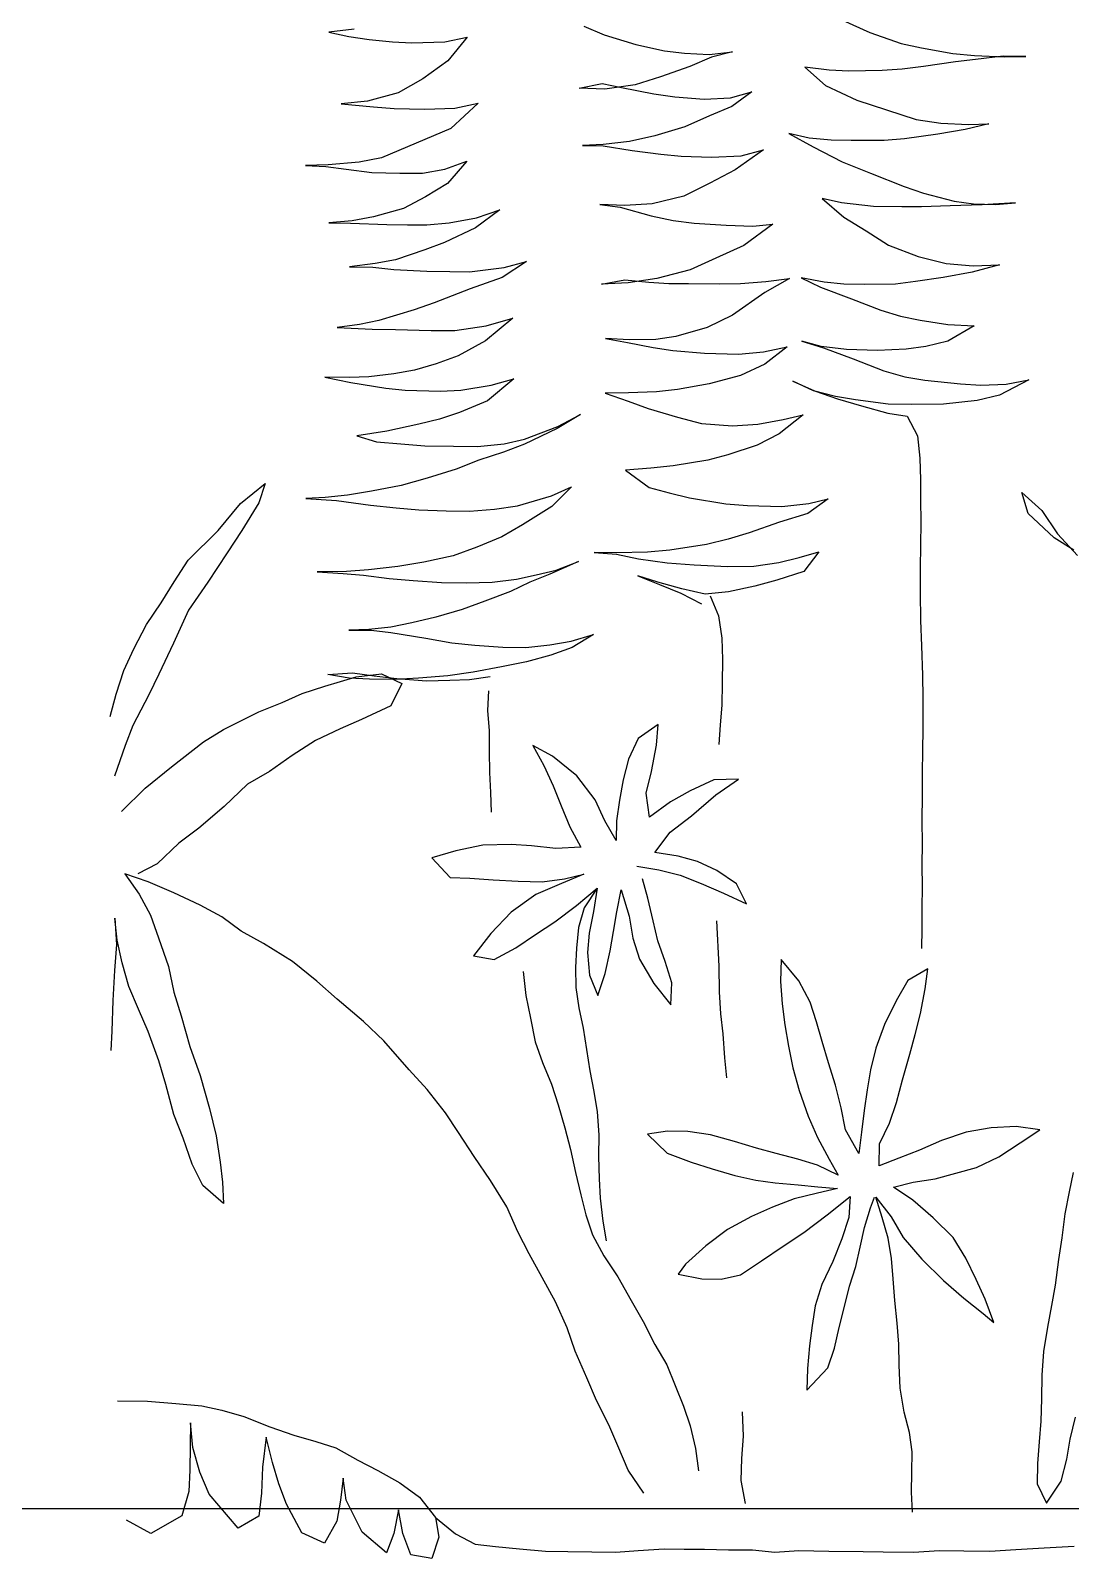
# Model space of a CAD drawing. Header units: metres. Extents: x -58 to 722, y -1100 to 345.
# Drawn here: x 30.8768 to 31.1185, y 109.69 to 110.0452 of the extents above; entities that cross this region are included whole.
import ezdxf

# ---------------------------------------------------------------- set-up
doc = ezdxf.new("R2010")
doc.units = ezdxf.units.M
doc.header["$MEASUREMENT"] = 0
doc.layers.add('FSR_ARQ_005VEGETACION', color=64, linetype='Continuous')
doc.layers.add('FSR_ARQ_29PERFILES ACERO', color=143, linetype='Continuous')

# ---------------------------------------------------------------- blocks, each defined once
blk = doc.blocks.new('arbustos 01')
at = {"layer": 'FSR_ARQ_005VEGETACION', "color": 103}
for p, q in [((188.57058, -31.70263), (188.56249, -31.70549)), ((188.57759, -31.69943), (188.57058, -31.70263)), ((188.64443, -31.70103), (188.6392, -31.70325)), ((188.70373, -31.70178), (188.71032, -31.70253)), ((188.71032, -31.70253), (188.70508, -31.70368)), ((188.55724, -31.70664), (188.54913, -31.70806)), ((188.56249, -31.70549), (188.55724, -31.70664)), ((188.63099, -31.70576), (188.6236, -31.70741)), ((188.6392, -31.70325), (188.63099, -31.70576)), ((188.68035, -31.70509), (188.67459, -31.70385)), ((188.67459, -31.70385), (188.67958, -31.71)), ((188.68884, -31.70533), (188.68035, -31.70509)), ((188.69386, -31.70502), (188.68884, -31.70533)), ((188.69983, -31.70446), (188.69386, -31.70502)), ((188.70508, -31.70368), (188.69983, -31.70446)), ((188.53026, -31.7088), (188.53611, -31.70872)), ((188.53588, -31.70896), (188.53026, -31.7088)), ((188.54352, -31.70862), (188.53588, -31.70896)), ((188.53611, -31.70872), (188.5433, -31.70958)), ((188.5433, -31.70958), (188.54845, -31.71022)), ((188.54913, -31.70806), (188.54352, -31.70862)), ((188.54845, -31.71022), (188.55671, -31.71143)), ((188.61202, -31.70829), (188.60603, -31.70765)), ((188.60603, -31.70765), (188.61143, -31.70901)), ((188.61143, -31.70901), (188.61708, -31.71144)), ((188.61847, -31.70796), (188.61202, -31.70829)), ((188.6236, -31.70741), (188.61847, -31.70796)), ((188.67958, -31.71), (188.68598, -31.71457)), ((188.55671, -31.71143), (188.56222, -31.71207)), ((188.56222, -31.71207), (188.56736, -31.71248)), ((188.56736, -31.71248), (188.57597, -31.7126)), ((188.57597, -31.7126), (188.58111, -31.71241)), ((188.58111, -31.71241), (188.58732, -31.71161)), ((188.58732, -31.71161), (188.582, -31.71634)), ((188.61708, -31.71144), (188.62465, -31.71409)), ((188.62465, -31.71409), (188.63113, -31.71616)), ((188.582, -31.71634), (188.57392, -31.72016)), ((188.60655, -31.71948), (188.60103, -31.718)), ((188.60103, -31.718), (188.60622, -31.72175)), ((188.62638, -31.71849), (188.62089, -31.71928)), ((188.63472, -31.71682), (188.62638, -31.71849)), ((188.63113, -31.71616), (188.63903, -31.71724)), ((188.63973, -31.7158), (188.63472, -31.71682)), ((188.63903, -31.71724), (188.64561, -31.71703)), ((188.64561, -31.71703), (188.63973, -31.7158)), ((188.68598, -31.71457), (188.69236, -31.71819)), ((188.69236, -31.71819), (188.70028, -31.72036)), ((188.57392, -31.72016), (188.55857, -31.72515)), ((188.60622, -31.72175), (188.61199, -31.72419)), ((188.61337, -31.71986), (188.60655, -31.71948)), ((188.62089, -31.71928), (188.61337, -31.71986)), ((188.67771, -31.72222), (188.67172, -31.72086)), ((188.67172, -31.72086), (188.67874, -31.72746)), ((188.68549, -31.72247), (188.67771, -31.72222)), ((188.69337, -31.72224), (188.68549, -31.72247)), ((188.69875, -31.72181), (188.69337, -31.72224)), ((188.7071, -31.7211), (188.69875, -31.72181)), ((188.70028, -31.72036), (188.7071, -31.7211)), ((188.54508, -31.72641), (188.53982, -31.72624)), ((188.53982, -31.72624), (188.54593, -31.72771)), ((188.55225, -31.72607), (188.54508, -31.72641)), ((188.55857, -31.72515), (188.55225, -31.72607)), ((188.61199, -31.72419), (188.61837, -31.72697)), ((188.54593, -31.72771), (188.553, -31.72893)), ((188.553, -31.72893), (188.56163, -31.73013)), ((188.56163, -31.73013), (188.56689, -31.73054)), ((188.58052, -31.73047), (188.58625, -31.72991)), ((188.59149, -31.72877), (188.58521, -31.7322)), ((188.58625, -31.72991), (188.59149, -31.72877)), ((188.61837, -31.72697), (188.62605, -31.72937)), ((188.62605, -31.72937), (188.63264, -31.73084)), ((188.67874, -31.72746), (188.69665, -31.73499)), ((188.56689, -31.73054), (188.57538, -31.73054)), ((188.57538, -31.73054), (188.58052, -31.73047)), ((188.58521, -31.7322), (188.57773, -31.73601)), ((188.60376, -31.73446), (188.59801, -31.73298)), ((188.59801, -31.73298), (188.60537, -31.73814)), ((188.62456, -31.73406), (188.61931, -31.73461)), ((188.63196, -31.73312), (188.62456, -31.73406)), ((188.63947, -31.73194), (188.63196, -31.73312)), ((188.63264, -31.73084), (188.63947, -31.73158)), ((188.63947, -31.73158), (188.64473, -31.73187)), ((188.64473, -31.73187), (188.63947, -31.73194)), ((188.57773, -31.73601), (188.57035, -31.73898)), ((188.61142, -31.73483), (188.60376, -31.73446)), ((188.60537, -31.73814), (188.61187, -31.74152)), ((188.61931, -31.73461), (188.61142, -31.73483)), ((188.68032, -31.73796), (188.67467, -31.73589)), ((188.67467, -31.73589), (188.67965, -31.74168)), ((188.68607, -31.73896), (188.68032, -31.73796)), ((188.69665, -31.73499), (188.70241, -31.73611)), ((188.70578, -31.73797), (188.69922, -31.73878)), ((188.70241, -31.73611), (188.71043, -31.73683)), ((188.71103, -31.7373), (188.70578, -31.73797)), ((188.71043, -31.73683), (188.71629, -31.73699)), ((188.71629, -31.73699), (188.71103, -31.7373)), ((188.57035, -31.73898), (188.56168, -31.74244)), ((188.61187, -31.74152), (188.61861, -31.7449)), ((188.67965, -31.74168), (188.68532, -31.74507)), ((188.69193, -31.739), (188.68607, -31.73896)), ((188.69922, -31.73878), (188.69193, -31.739)), ((188.55668, -31.74418), (188.54882, -31.7462)), ((188.56168, -31.74244), (188.55668, -31.74418)), ((188.58288, -31.7455), (188.57732, -31.75036)), ((188.57787, -31.74664), (188.58288, -31.7455)), ((188.61861, -31.7449), (188.62677, -31.74694)), ((188.68532, -31.74507), (188.69097, -31.7481)), ((188.53807, -31.74706), (188.53292, -31.74666)), ((188.53292, -31.74666), (188.54154, -31.74714)), ((188.5438, -31.74687), (188.53807, -31.74706)), ((188.54154, -31.74714), (188.54979, -31.74738)), ((188.54882, -31.7462), (188.5438, -31.74687)), ((188.54979, -31.74738), (188.5572, -31.74764)), ((188.5572, -31.74764), (188.56234, -31.74769)), ((188.56234, -31.74769), (188.56963, -31.74759)), ((188.56963, -31.74759), (188.57787, -31.74664)), ((188.62705, -31.75004), (188.62132, -31.75119)), ((188.62677, -31.74694), (188.63382, -31.74732)), ((188.63503, -31.74778), (188.62705, -31.75004)), ((188.63382, -31.74732), (188.64028, -31.74711)), ((188.64028, -31.74711), (188.63503, -31.74778)), ((188.67212, -31.7505), (188.66612, -31.74843)), ((188.66612, -31.74843), (188.67239, -31.75313)), ((188.69097, -31.7481), (188.69877, -31.75026)), ((188.57151, -31.7539), (188.56571, -31.75757)), ((188.57732, -31.75036), (188.57151, -31.7539)), ((188.60078, -31.75267), (188.59564, -31.75214)), ((188.59564, -31.75214), (188.60312, -31.75766)), ((188.60771, -31.75245), (188.60078, -31.75267)), ((188.61595, -31.75186), (188.60771, -31.75245)), ((188.62132, -31.75119), (188.61595, -31.75186)), ((188.67919, -31.75184), (188.67212, -31.7505)), ((188.67239, -31.75313), (188.68045, -31.75685)), ((188.68494, -31.75236), (188.67919, -31.75184)), ((188.68996, -31.75229), (188.68494, -31.75236)), ((188.69533, -31.75222), (188.68996, -31.75229)), ((188.70465, -31.75186), (188.69533, -31.75222)), ((188.69877, -31.75026), (188.70429, -31.75126)), ((188.70429, -31.75126), (188.71027, -31.75178)), ((188.71027, -31.75178), (188.70465, -31.75186)), ((188.56571, -31.75757), (188.5581, -31.76054)), ((188.60312, -31.75766), (188.61034, -31.76091)), ((188.68045, -31.75685), (188.6855, -31.75881)), ((188.5581, -31.76054), (188.55083, -31.76231)), ((188.61034, -31.76091), (188.61696, -31.76392)), ((188.665, -31.76339), (188.65924, -31.7618)), ((188.65924, -31.7618), (188.66552, -31.76589)), ((188.6855, -31.75881), (188.69307, -31.76134)), ((188.69307, -31.76134), (188.69834, -31.76234)), ((188.5439, -31.76288), (188.53708, -31.76262)), ((188.53708, -31.76262), (188.54416, -31.76455)), ((188.55083, -31.76231), (188.5439, -31.76288)), ((188.54416, -31.76455), (188.55159, -31.76589)), ((188.61696, -31.76392), (188.62559, -31.7662)), ((188.67398, -31.76447), (188.665, -31.76339)), ((188.679, -31.7644), (188.67398, -31.76447)), ((188.68498, -31.76432), (188.679, -31.7644)), ((188.69346, -31.76384), (188.68498, -31.76432)), ((188.69895, -31.76329), (188.69346, -31.76384)), ((188.69834, -31.76234), (188.70493, -31.76321)), ((188.70493, -31.76321), (188.69895, -31.76329)), ((188.55159, -31.76589), (188.55878, -31.76699)), ((188.55878, -31.76699), (188.56393, -31.76763)), ((188.56393, -31.76763), (188.57206, -31.76776)), ((188.57206, -31.76776), (188.57732, -31.76769)), ((188.58331, -31.76845), (188.57534, -31.77142)), ((188.57732, -31.76769), (188.58233, -31.76714)), ((188.58233, -31.76714), (188.58829, -31.76599)), ((188.58829, -31.76599), (188.58331, -31.76845)), ((188.59739, -31.76694), (188.59128, -31.76619)), ((188.59128, -31.76619), (188.59767, -31.7698)), ((188.60397, -31.76745), (188.59739, -31.76694)), ((188.59767, -31.7698), (188.606, -31.77567)), ((188.60935, -31.76761), (188.60397, -31.76745)), ((188.61736, -31.76751), (188.60935, -31.76761)), ((188.6225, -31.76744), (188.61736, -31.76751)), ((188.62764, -31.76713), (188.6225, -31.76744)), ((188.62559, -31.7662), (188.63302, -31.76729)), ((188.63385, -31.76656), (188.62764, -31.76713)), ((188.63302, -31.76729), (188.63984, -31.76768)), ((188.63984, -31.76768), (188.63385, -31.76656)), ((188.66552, -31.76589), (188.6738, -31.76889)), ((188.6738, -31.76889), (188.68306, -31.77247)), ((188.57534, -31.77142), (188.56773, -31.7744)), ((188.68306, -31.77247), (188.68822, -31.77431)), ((188.5576, -31.77692), (188.55044, -31.7781)), ((188.56261, -31.7759), (188.5576, -31.77692)), ((188.56773, -31.7744), (188.56261, -31.7759)), ((188.606, -31.77567), (188.61261, -31.77881)), ((188.66963, -31.77839), (188.66279, -31.77645)), ((188.66279, -31.77645), (188.6698, -31.78233)), ((188.68822, -31.77431), (188.69735, -31.77706)), ((188.69735, -31.77706), (188.70238, -31.77807)), ((188.55044, -31.7781), (188.54364, -31.77843)), ((188.54364, -31.77843), (188.55038, -31.7824)), ((188.61261, -31.77881), (188.62066, -31.78121)), ((188.62066, -31.78121), (188.62581, -31.78197)), ((188.67777, -31.7796), (188.66963, -31.77839)), ((188.68387, -31.77963), (188.67777, -31.7796)), ((188.69307, -31.77939), (188.68387, -31.77963)), ((188.69905, -31.77931), (188.69307, -31.77939)), ((188.70813, -31.77882), (188.69905, -31.77931)), ((188.70238, -31.77807), (188.70813, -31.77882)), ((188.55038, -31.7824), (188.55614, -31.78376)), ((188.55614, -31.78376), (188.56117, -31.78441)), ((188.56117, -31.78441), (188.56859, -31.78478)), ((188.56859, -31.78478), (188.57659, -31.78456)), ((188.58256, -31.78412), (188.57483, -31.78697)), ((188.57659, -31.78456), (188.58316, -31.78375)), ((188.58816, -31.78237), (188.58256, -31.78412)), ((188.58316, -31.78375), (188.58816, -31.78237)), ((188.598, -31.7851), (188.59188, -31.78387)), ((188.59188, -31.78387), (188.59768, -31.78833)), ((188.60446, -31.78573), (188.598, -31.7851)), ((188.6133, -31.78549), (188.60446, -31.78573)), ((188.62142, -31.78478), (188.6133, -31.78549)), ((188.62655, -31.784), (188.62142, -31.78478)), ((188.62581, -31.78197), (188.63274, -31.782)), ((188.63311, -31.78271), (188.62655, -31.784)), ((188.63274, -31.782), (188.63883, -31.78168)), ((188.63883, -31.78168), (188.63311, -31.78271)), ((188.6698, -31.78233), (188.67691, -31.78618)), ((188.57483, -31.78697), (188.56698, -31.79007)), ((188.59768, -31.78833), (188.60394, -31.79124)), ((188.67691, -31.78618), (188.68255, -31.78826)), ((188.68255, -31.78826), (188.68819, -31.78985)), ((188.53535, -31.79348), (188.52948, -31.79237)), ((188.52948, -31.79237), (188.53706, -31.79633)), ((188.54193, -31.79375), (188.53535, -31.79348)), ((188.54719, -31.79344), (188.54193, -31.79375)), ((188.55638, -31.79248), (188.54719, -31.79344)), ((188.56151, -31.79157), (188.55638, -31.79248)), ((188.56698, -31.79007), (188.56151, -31.79157)), ((188.59045, -31.79273), (188.58487, -31.7952)), ((188.5851, -31.7952), (188.59045, -31.79273)), ((188.60394, -31.79124), (188.6121, -31.7934)), ((188.6121, -31.7934), (188.62024, -31.79484)), ((188.6684, -31.79371), (188.66252, -31.79211)), ((188.66252, -31.79211), (188.6693, -31.79776)), ((188.68819, -31.78985), (188.69347, -31.79086)), ((188.69347, -31.79086), (188.69993, -31.79161)), ((188.70462, -31.7931), (188.69555, -31.79454)), ((188.69993, -31.79161), (188.70496, -31.79178)), ((188.71129, -31.79169), (188.70462, -31.7931)), ((188.70496, -31.79178), (188.71129, -31.79169)), ((188.53706, -31.79633), (188.54282, -31.79769)), ((188.57892, -31.79731), (188.57272, -31.79907)), ((188.57426, -31.7975), (188.57939, -31.79671)), ((188.58487, -31.7952), (188.57892, -31.79731)), ((188.57939, -31.79671), (188.5851, -31.7952)), ((188.62024, -31.79484), (188.62563, -31.79548)), ((188.62563, -31.79548), (188.63293, -31.79574)), ((188.63293, -31.79574), (188.63891, -31.79578)), ((188.63891, -31.79578), (188.63296, -31.7979)), ((188.67619, -31.79504), (188.6684, -31.79371)), ((188.68146, -31.79532), (188.67619, -31.79504)), ((188.69054, -31.79508), (188.68146, -31.79532)), ((188.69555, -31.79454), (188.69054, -31.79508)), ((188.54282, -31.79769), (188.55156, -31.79864)), ((188.55156, -31.79864), (188.55993, -31.79877)), ((188.55993, -31.79877), (188.56579, -31.79869)), ((188.56594, -31.80096), (188.56093, -31.80174)), ((188.56579, -31.79869), (188.57426, -31.7975)), ((188.57272, -31.79907), (188.56594, -31.80096)), ((188.59298, -31.80262), (188.58782, -31.80138)), ((188.58782, -31.80138), (188.59398, -31.80631)), ((188.62784, -31.79976), (188.62022, -31.80201)), ((188.63296, -31.7979), (188.62784, -31.79976)), ((188.6511, -31.80446), (188.64532, -31.80131)), ((188.64532, -31.80131), (188.65134, -31.80494)), ((188.6693, -31.79776), (188.67651, -31.80077)), ((188.67651, -31.80077), (188.68167, -31.80249)), ((188.56093, -31.80174), (188.55825, -31.8068)), ((188.59945, -31.80385), (188.59298, -31.80262)), ((188.60603, -31.80424), (188.59945, -31.80385)), ((188.61403, -31.80365), (188.60603, -31.80424)), ((188.62022, -31.80201), (188.61403, -31.80365)), ((188.65975, -31.80769), (188.6511, -31.80446)), ((188.65134, -31.80494), (188.65977, -31.80901)), ((188.68167, -31.80249), (188.68707, -31.80386)), ((188.68707, -31.80386), (188.69534, -31.80566)), ((188.55825, -31.8068), (188.55769, -31.81261)), ((188.59398, -31.80631), (188.59964, -31.80923)), ((188.59964, -31.80923), (188.6072, -31.81175)), ((188.66502, -31.80894), (188.65975, -31.80769)), ((188.65977, -31.80901), (188.66517, -31.81109)), ((188.67185, -31.80956), (188.66502, -31.80894)), ((188.69168, -31.80893), (188.68547, -31.80938)), ((188.69801, -31.80837), (188.69168, -31.80893)), ((188.69534, -31.80566), (188.70301, -31.80687)), ((188.70301, -31.80687), (188.69801, -31.80837)), ((188.55769, -31.81261), (188.55752, -31.81819)), ((188.6072, -31.81175), (188.61236, -31.81312)), ((188.61236, -31.81312), (188.62135, -31.81455)), ((188.66517, -31.81109), (188.67154, -31.81315)), ((188.67154, -31.81315), (188.67743, -31.81546)), ((188.67806, -31.80948), (188.67185, -31.80956)), ((188.68547, -31.80938), (188.67806, -31.80948)), ((188.62135, -31.81455), (188.6271, -31.81519)), ((188.6271, -31.81519), (188.63368, -31.8157)), ((188.63368, -31.8157), (188.62752, -31.8202)), ((188.67743, -31.81546), (188.68487, -31.81775)), ((188.55752, -31.81819), (188.55746, -31.82327)), ((188.62752, -31.8202), (188.6224, -31.82159)), ((188.65277, -31.82237), (188.6476, -31.82005)), ((188.6476, -31.82005), (188.65269, -31.82512)), ((188.68487, -31.81775), (188.69159, -31.81969)), ((188.69159, -31.81969), (188.69926, -31.82114)), ((188.73313, -31.82432), (188.72673, -31.81914)), ((188.72673, -31.81914), (188.72835, -31.82414)), ((188.53131, -31.82151), (188.52611, -31.82612)), ((188.52971, -31.82691), (188.53131, -31.82151)), ((188.55746, -31.82327), (188.55742, -31.8291)), ((188.58634, -31.82435), (188.5813, -31.8231)), ((188.5813, -31.8231), (188.58661, -31.82686)), ((188.59328, -31.82509), (188.58634, -31.82435)), ((188.60212, -31.82485), (188.59328, -31.82509)), ((188.60774, -31.82442), (188.60212, -31.82485)), ((188.61716, -31.82286), (188.60774, -31.82442)), ((188.6224, -31.82159), (188.61716, -31.82286)), ((188.66153, -31.82488), (188.65277, -31.82237)), ((188.69926, -31.82114), (188.70549, -31.82213)), ((188.52611, -31.82612), (188.52213, -31.83215)), ((188.52298, -31.83322), (188.52971, -31.82691)), ((188.58661, -31.82686), (188.59393, -31.82915)), ((188.65269, -31.82512), (188.66029, -31.8298)), ((188.52213, -31.83215), (188.51695, -31.83772)), ((188.55742, -31.8291), (188.5575, -31.83517)), ((188.59393, -31.82915), (188.60174, -31.83191)), ((188.60174, -31.83191), (188.60714, -31.83351)), ((188.51788, -31.8364), (188.52298, -31.83322)), ((188.5575, -31.83517), (188.55758, -31.84099)), ((188.5888, -31.8383), (188.58376, -31.83682)), ((188.58376, -31.83682), (188.58765, -31.8419)), ((188.60714, -31.83351), (188.61278, -31.83487)), ((188.61278, -31.83487), (188.62224, -31.83641)), ((188.62224, -31.83641), (188.62799, -31.83693)), ((188.59407, -31.83955), (188.5888, -31.8383)), ((188.60054, -31.84053), (188.59407, -31.83955)), ((188.60736, -31.84056), (188.60054, -31.84053)), ((188.61596, -31.8402), (188.60736, -31.84056)), ((188.62288, -31.83963), (188.61596, -31.8402)), ((188.63028, -31.83858), (188.62288, -31.83963)), ((188.62799, -31.83693), (188.636, -31.83706)), ((188.636, -31.83742), (188.63028, -31.83858)), ((188.636, -31.83706), (188.64174, -31.83699)), ((188.64174, -31.83699), (188.636, -31.83742)), ((188.6516, -31.84151), (188.64583, -31.83932)), ((188.64583, -31.83932), (188.65317, -31.84257)), ((188.55758, -31.84099), (188.55754, -31.84732)), ((188.58765, -31.8419), (188.59461, -31.84408)), ((188.59461, -31.84408), (188.60025, -31.84568)), ((188.61915, -31.84638), (188.62534, -31.84462)), ((188.63046, -31.843), (188.62487, -31.84522)), ((188.62534, -31.84462), (188.63046, -31.843)), ((188.65676, -31.84276), (188.6516, -31.84151)), ((188.65317, -31.84257), (188.65834, -31.84465)), ((188.66179, -31.84389), (188.65676, -31.84276)), ((188.60025, -31.84568), (188.60709, -31.84714)), ((188.60709, -31.84714), (188.61307, -31.84777)), ((188.61307, -31.84777), (188.61915, -31.84638)), ((188.62487, -31.84522), (188.6194, -31.84745))]:
    blk.add_line(p, q, dxfattribs=at)
at = {"layer": 'FSR_ARQ_005VEGETACION', "color": 104}
for p, q in [((188.66752, -31.82576), (188.66153, -31.82488)), ((188.69955, -31.82472), (188.69286, -31.82541)), ((188.70826, -31.82353), (188.69955, -31.82472)), ((188.70549, -31.82213), (188.71123, -31.82277)), ((188.71626, -31.82306), (188.70826, -31.82353)), ((188.71123, -31.82277), (188.71626, -31.82306)), ((188.72835, -31.82414), (188.73275, -31.83126)), ((188.73884, -31.83129), (188.73313, -31.82432)), ((188.67399, -31.82627), (188.66752, -31.82576)), ((188.67996, -31.82619), (188.67399, -31.82627)), ((188.68701, -31.82597), (188.67996, -31.82619)), ((188.69286, -31.82541), (188.68701, -31.82597)), ((188.66029, -31.8298), (188.66559, -31.83296)), ((188.66559, -31.83296), (188.67208, -31.83562)), ((188.73275, -31.83126), (188.73653, -31.83706)), ((188.7466, -31.83896), (188.73884, -31.83129)), ((188.67208, -31.83562), (188.67821, -31.83781)), ((188.67821, -31.83781), (188.68576, -31.8395)), ((188.68576, -31.8395), (188.69247, -31.8406)), ((188.69247, -31.8406), (188.70001, -31.84145)), ((188.73653, -31.83706), (188.74154, -31.84464)), ((188.75026, -31.84453), (188.7466, -31.83896)), ((188.65834, -31.84465), (188.66339, -31.84709)), ((188.66814, -31.84464), (188.66179, -31.84389)), ((188.67483, -31.84478), (188.66814, -31.84464)), ((188.68117, -31.8447), (188.67483, -31.84478)), ((188.68846, -31.84424), (188.68117, -31.8447)), ((188.69466, -31.84368), (188.68846, -31.84424)), ((188.70135, -31.84287), (188.69466, -31.84368)), ((188.70001, -31.84145), (188.70576, -31.84185)), ((188.7066, -31.84244), (188.70135, -31.84287)), ((188.70576, -31.84185), (188.71329, -31.84199)), ((188.71329, -31.84199), (188.7066, -31.84244)), ((188.74154, -31.84464), (188.74654, -31.85187)), ((188.75356, -31.84998), (188.75026, -31.84453)), ((188.55754, -31.84732), (188.55752, -31.85451)), ((188.61179, -31.84819), (188.60968, -31.85337)), ((188.6194, -31.84745), (188.61406, -31.85027)), ((188.66339, -31.84709), (188.67, -31.84951)), ((188.67, -31.84951), (188.67589, -31.8517)), ((188.67589, -31.8517), (188.68261, -31.85364)), ((188.74654, -31.85187), (188.75036, -31.86042)), ((188.75734, -31.85555), (188.75356, -31.84998)), ((188.55752, -31.85451), (188.55723, -31.86108)), ((188.60968, -31.85337), (188.6088, -31.85912)), ((188.68261, -31.85364), (188.68884, -31.85511)), ((188.68884, -31.85511), (188.69424, -31.85624)), ((188.69424, -31.85624), (188.69998, -31.85688)), ((188.76066, -31.86184), (188.75734, -31.85555)), ((188.6088, -31.85912), (188.60864, -31.86462)), ((188.64766, -31.85986), (188.6419, -31.85814)), ((188.6419, -31.85814), (188.64745, -31.86153)), ((188.65318, -31.86086), (188.64766, -31.85986)), ((188.67851, -31.86027), (188.67254, -31.86095)), ((188.68519, -31.85911), (188.67851, -31.86027)), ((188.69426, -31.85767), (188.68519, -31.85911)), ((188.69939, -31.857), (188.69426, -31.85767)), ((188.70513, -31.85704), (188.69939, -31.857)), ((188.69998, -31.85688), (188.70513, -31.85704)), ((188.75036, -31.86042), (188.75417, -31.86838)), ((188.55723, -31.86108), (188.55697, -31.86865)), ((188.64745, -31.86153), (188.65297, -31.86349)), ((188.65297, -31.86349), (188.65921, -31.8652)), ((188.6594, -31.86149), (188.65318, -31.86086)), ((188.66538, -31.86141), (188.6594, -31.86149)), ((188.67254, -31.86095), (188.66538, -31.86141)), ((188.76324, -31.86742), (188.76066, -31.86184)), ((188.60864, -31.86462), (188.60872, -31.87071)), ((188.65921, -31.8652), (188.66569, -31.86655)), ((188.66569, -31.86655), (188.673, -31.86788)), ((188.673, -31.86788), (188.67958, -31.86887)), ((188.69667, -31.86832), (188.69145, -31.87079)), ((188.70326, -31.86907), (188.69667, -31.86832)), ((188.7042, -31.86805), (188.69859, -31.86885)), ((188.71054, -31.86845), (188.7042, -31.86805)), ((188.70506, -31.86948), (188.71054, -31.86845)), ((188.75417, -31.86838), (188.75675, -31.87373)), ((188.76524, -31.87361), (188.76324, -31.86742)), ((188.55697, -31.86865), (188.55692, -31.8746)), ((188.60872, -31.87071), (188.6088, -31.87645)), ((188.67398, -31.86978), (188.66859, -31.86902)), ((188.679, -31.86995), (188.67398, -31.86978)), ((188.6851, -31.87011), (188.679, -31.86995)), ((188.67958, -31.86887), (188.68712, -31.86948)), ((188.69274, -31.86953), (188.6851, -31.87011)), ((188.68712, -31.86948), (188.69311, -31.86976)), ((188.69145, -31.87079), (188.69427, -31.87661)), ((188.69859, -31.86885), (188.69274, -31.86953)), ((188.69311, -31.86976), (188.6998, -31.86967)), ((188.6998, -31.86967), (188.70506, -31.86948)), ((188.7113, -31.87147), (188.70326, -31.86907)), ((188.71718, -31.87343), (188.7113, -31.87147)), ((188.55692, -31.8746), (188.5569, -31.88228)), ((188.66901, -31.8727), (188.66931, -31.87778)), ((188.72235, -31.87575), (188.71718, -31.87343)), ((188.72836, -31.87817), (188.72235, -31.87575)), ((188.75675, -31.87373), (188.76093, -31.88168)), ((188.76675, -31.87933), (188.76524, -31.87361)), ((188.6088, -31.87645), (188.60923, -31.88147)), ((188.66931, -31.87778), (188.6689, -31.88305)), ((188.69427, -31.87661), (188.70185, -31.88009)), ((188.70185, -31.88009), (188.70738, -31.88252)), ((188.73751, -31.88271), (188.72836, -31.87817)), ((188.5569, -31.88228), (188.55698, -31.88836)), ((188.60923, -31.88147), (188.60954, -31.8866)), ((188.62568, -31.88674), (188.62524, -31.88137)), ((188.62524, -31.88137), (188.63043, -31.885)), ((188.6689, -31.88305), (188.66885, -31.88831)), ((188.70738, -31.88252), (188.71376, -31.88555)), ((188.74269, -31.88587), (188.73751, -31.88271)), ((188.76093, -31.88168), (188.76291, -31.88679)), ((188.62696, -31.89354), (188.62568, -31.88674)), ((188.63043, -31.885), (188.6329, -31.89035)), ((188.65249, -31.88961), (188.65759, -31.88679)), ((188.65759, -31.88679), (188.6548, -31.89196)), ((188.71376, -31.88555), (188.71979, -31.88941)), ((188.75091, -31.89233), (188.74269, -31.88587)), ((188.76291, -31.88679), (188.76565, -31.89476)), ((188.55698, -31.88836), (188.55706, -31.89369)), ((188.6329, -31.89035), (188.63429, -31.89571)), ((188.64623, -31.89471), (188.65249, -31.88961)), ((188.6548, -31.89196), (188.65236, -31.89726)), ((188.66885, -31.88831), (188.66881, -31.89381)), ((188.71979, -31.88941), (188.72558, -31.89351)), ((188.55706, -31.89369), (188.55701, -31.89964)), ((188.61031, -31.89962), (188.60452, -31.89552)), ((188.60452, -31.89552), (188.61085, -31.89567)), ((188.61085, -31.89567), (188.61699, -31.89857)), ((188.62835, -31.89914), (188.62696, -31.89354)), ((188.63429, -31.89571), (188.63519, -31.90096)), ((188.64153, -31.90087), (188.64623, -31.89471)), ((188.66881, -31.89381), (188.66852, -31.89895)), ((188.72558, -31.89351), (188.73125, -31.89678)), ((188.75768, -31.89786), (188.75091, -31.89233)), ((188.55701, -31.89964), (188.5571, -31.90633)), ((188.6166, -31.90504), (188.61031, -31.89962)), ((188.61699, -31.89857), (188.62205, -31.90137)), ((188.62748, -31.90537), (188.62835, -31.89914)), ((188.65236, -31.89726), (188.65028, -31.90243)), ((188.66852, -31.89895), (188.66835, -31.90409)), ((188.73125, -31.89678), (188.7373, -31.90256)), ((188.76386, -31.90387), (188.75768, -31.89786)), ((188.62205, -31.90137), (188.62748, -31.90537)), ((188.63519, -31.90096), (188.63598, -31.90633)), ((188.63897, -31.90629), (188.64153, -31.90087)), ((188.65028, -31.90243), (188.64808, -31.90784)), ((188.7373, -31.90256), (188.74383, -31.90821)), ((188.5571, -31.90633), (188.55706, -31.91216)), ((188.62216, -31.90926), (188.6166, -31.90504)), ((188.63598, -31.90633), (188.63605, -31.91135)), ((188.63605, -31.91135), (188.63897, -31.90629)), ((188.64808, -31.90784), (188.64516, -31.91313)), ((188.62605, -31.91447), (188.62216, -31.90926)), ((188.74383, -31.90821), (188.74903, -31.91208)), ((188.55706, -31.91216), (188.55714, -31.91773)), ((188.61509, -31.91677), (188.62009, -31.91539)), ((188.62009, -31.91539), (188.62605, -31.91447)), ((188.64516, -31.91313), (188.65162, -31.91341)), ((188.65162, -31.91341), (188.65795, -31.91272)), ((188.65795, -31.91272), (188.6632, -31.91241)), ((188.6632, -31.91241), (188.6705, -31.91255)), ((188.6705, -31.91255), (188.67745, -31.91401)), ((188.67745, -31.91401), (188.68369, -31.91584)), ((188.68369, -31.91584), (188.67898, -31.92092)), ((188.74903, -31.91208), (188.7546, -31.91739)), ((188.55714, -31.91773), (188.55709, -31.92331)), ((188.605, -31.92253), (188.6101, -31.91911)), ((188.6101, -31.91911), (188.61509, -31.91677)), ((188.62504, -31.91891), (188.61956, -31.9203)), ((188.63076, -31.91799), (188.62504, -31.91891)), ((188.7546, -31.91739), (188.75965, -31.91995)), ((188.55709, -31.92331), (188.55716, -31.92889)), ((188.60244, -31.9277), (188.605, -31.92253)), ((188.61409, -31.92252), (188.60838, -31.92499)), ((188.61956, -31.9203), (188.61409, -31.92252)), ((188.62789, -31.92628), (188.62925, -31.92124)), ((188.64632, -31.92818), (188.641, -31.92371)), ((188.641, -31.92371), (188.64192, -31.92968)), ((188.641, -31.92371), (188.6443, -31.92881)), ((188.64946, -31.92132), (188.64442, -31.92008)), ((188.64442, -31.92008), (188.65019, -31.92251)), ((188.6552, -31.92208), (188.64946, -31.92132)), ((188.65019, -31.92251), (188.6568, -31.92529)), ((188.66142, -31.92188), (188.6552, -31.92208)), ((188.66787, -31.92155), (188.66142, -31.92188)), ((188.67384, -31.92111), (188.66787, -31.92155)), ((188.67898, -31.92092), (188.67384, -31.92111)), ((188.75028, -31.92486), (188.75693, -31.92202)), ((188.75693, -31.92202), (188.763, -31.92002)), ((188.763, -31.92002), (188.75925, -31.92521)), ((188.60838, -31.92499), (188.60244, -31.9277)), ((188.62653, -31.93216), (188.62789, -31.92628)), ((188.63479, -31.92415), (188.63273, -31.93088)), ((188.63594, -31.92976), (188.63479, -31.92415)), ((188.6568, -31.92529), (188.6632, -31.92986)), ((188.74351, -31.92806), (188.75028, -31.92486)), ((188.75925, -31.92521), (188.75633, -31.93063)), ((188.55716, -31.92889), (188.55711, -31.93422)), ((188.63273, -31.93088), (188.63173, -31.93663)), ((188.63673, -31.93489), (188.63594, -31.92976)), ((188.64192, -31.92968), (188.64307, -31.93528)), ((188.6443, -31.92881), (188.6458, -31.93381)), ((188.65188, -31.93241), (188.64632, -31.92818)), ((188.6632, -31.92986), (188.66841, -31.93541)), ((188.73296, -31.93477), (188.73793, -31.93112)), ((188.73793, -31.93112), (188.74351, -31.92806)), ((188.75633, -31.93063), (188.75426, -31.93652)), ((188.76491, -31.93709), (188.76555, -31.93146)), ((188.76555, -31.93146), (188.76516, -31.93828)), ((188.55711, -31.93422), (188.55718, -31.9393)), ((188.61015, -31.93214), (188.6096, -31.94386)), ((188.62529, -31.93731), (188.62653, -31.93216)), ((188.63763, -31.93989), (188.63673, -31.93489)), ((188.64307, -31.93528), (188.6435, -31.94029)), ((188.6458, -31.93381), (188.64635, -31.93918)), ((188.65694, -31.93569), (188.65188, -31.93241)), ((188.66841, -31.93541), (188.67292, -31.94121)), ((188.72714, -31.93796), (188.73296, -31.93477)), ((188.62345, -31.9426), (188.62529, -31.93731)), ((188.63173, -31.93663), (188.63001, -31.94203)), ((188.64635, -31.93918), (188.64654, -31.9442)), ((188.66201, -31.93909), (188.65694, -31.93569)), ((188.66755, -31.94212), (188.66201, -31.93909)), ((188.71968, -31.94261), (188.72714, -31.93796)), ((188.75426, -31.93652), (188.75173, -31.94396)), ((188.76367, -31.94296), (188.76491, -31.93709)), ((188.76516, -31.93828), (188.76561, -31.94497)), ((188.58889, -31.94765), (188.59346, -31.94214)), ((188.59346, -31.94214), (188.59366, -31.94777)), ((188.62173, -31.94812), (188.62345, -31.9426)), ((188.63001, -31.94203), (188.62639, -31.9483)), ((188.63891, -31.94573), (188.63763, -31.93989)), ((188.6435, -31.94029), (188.64298, -31.94616)), ((188.67292, -31.94121), (188.66755, -31.94212)), ((188.71341, -31.94771), (188.71968, -31.94261)), ((188.76196, -31.94908), (188.76367, -31.94296)), ((188.55631, -31.94971), (188.55556, -31.94451)), ((188.55556, -31.94451), (188.56075, -31.94754)), ((188.6096, -31.94386), (188.60945, -31.95044)), ((188.64078, -31.95145), (188.63891, -31.94573)), ((188.64298, -31.94616), (188.64078, -31.95145)), ((188.64654, -31.9442), (188.64649, -31.94934)), ((188.66006, -31.94521), (188.65943, -31.95143)), ((188.75173, -31.94396), (188.75027, -31.95056)), ((188.76561, -31.94497), (188.76608, -31.95273)), ((188.55751, -31.95607), (188.55631, -31.94971)), ((188.56075, -31.94754), (188.56379, -31.95277)), ((188.58599, -31.95315), (188.58889, -31.94765)), ((188.59366, -31.94777), (188.59318, -31.95354)), ((188.60945, -31.95044), (188.60917, -31.95618)), ((188.62193, -31.95385), (188.62173, -31.94812)), ((188.62639, -31.9483), (188.62193, -31.95385)), ((188.64649, -31.94934), (188.64572, -31.95461)), ((188.70809, -31.95233), (188.71341, -31.94771)), ((188.75027, -31.95056), (188.74844, -31.95668)), ((188.75941, -31.95498), (188.76196, -31.94908)), ((188.56379, -31.95277), (188.56679, -31.95892)), ((188.58438, -31.95819), (188.58599, -31.95315)), ((188.59318, -31.95354), (188.59251, -31.95901)), ((188.64572, -31.95461), (188.6446, -31.95988)), ((188.65943, -31.95143), (188.65819, -31.95731)), ((188.70136, -31.95816), (188.70809, -31.95233)), ((188.75698, -31.96075), (188.75941, -31.95498)), ((188.76608, -31.95273), (188.7663, -31.96062)), ((188.55883, -31.96145), (188.55751, -31.95607)), ((188.56679, -31.95892), (188.56898, -31.96503)), ((188.58284, -31.96329), (188.58438, -31.95819)), ((188.59251, -31.95901), (188.59159, -31.96447)), ((188.60917, -31.95618), (188.60852, -31.96133)), ((188.65819, -31.95731), (188.65696, -31.96342)), ((188.69605, -31.96313), (188.70136, -31.95816)), ((188.74844, -31.95668), (188.74615, -31.9646)), ((188.5602, -31.96657), (188.55883, -31.96145)), ((188.60852, -31.96133), (188.60812, -31.96755)), ((188.6446, -31.95988), (188.64372, -31.96539)), ((188.68957, -31.97063), (188.69605, -31.96313)), ((188.75421, -31.96832), (188.75698, -31.96075)), ((188.7663, -31.96062), (188.76661, -31.96564)), ((188.56215, -31.97318), (188.5602, -31.96657)), ((188.56898, -31.96503), (188.57036, -31.97065)), ((188.58124, -31.96877), (188.58284, -31.96329)), ((188.59159, -31.96447), (188.59043, -31.97007)), ((188.64372, -31.96539), (188.64284, -31.9709)), ((188.65696, -31.96342), (188.65512, -31.96871)), ((188.74615, -31.9646), (188.74351, -31.97205)), ((188.57036, -31.97065), (188.57129, -31.97578)), ((188.5794, -31.97462), (188.58124, -31.96877)), ((188.59043, -31.97007), (188.58884, -31.97592)), ((188.60812, -31.96755), (188.6076, -31.9727)), ((188.64284, -31.9709), (188.64183, -31.97618)), ((188.65512, -31.96871), (188.65281, -31.97435)), ((188.68486, -31.97571), (188.68957, -31.97063)), ((188.75238, -31.97444), (188.75421, -31.96832)), ((188.56371, -31.97905), (188.56215, -31.97318)), ((188.57799, -31.9804), (188.5794, -31.97462)), ((188.65281, -31.97435), (188.65108, -31.97964)), ((188.74351, -31.97205), (188.74111, -31.98057)), ((188.75034, -31.98212), (188.75238, -31.97444)), ((188.57129, -31.97578), (188.57205, -31.9811)), ((188.58884, -31.97592), (188.58651, -31.98258)), ((188.64183, -31.97618), (188.64095, -31.98145)), ((188.68016, -31.98175), (188.68486, -31.97571)), ((188.56552, -31.98441), (188.56371, -31.97905)), ((188.57205, -31.9811), (188.57274, -31.98673)), ((188.57683, -31.98612), (188.57799, -31.9804)), ((188.58651, -31.98258), (188.58404, -31.98807)), ((188.64095, -31.98145), (188.64055, -31.98743)), ((188.65108, -31.97964), (188.64937, -31.98564)), ((188.67676, -31.98682), (188.68016, -31.98175)), ((188.74111, -31.98057), (188.73941, -31.98764)), ((188.74791, -31.98825), (188.75034, -31.98212)), ((188.52662, -31.98612), (188.53281, -31.98529)), ((188.53175, -31.98952), (188.52662, -31.98612)), ((188.53281, -31.98529), (188.53926, -31.98564)), ((188.53926, -31.98564), (188.54566, -31.98673)), ((188.54566, -31.98673), (188.55207, -31.98887)), ((188.56807, -31.98971), (188.56552, -31.98441)), ((188.57274, -31.98673), (188.57344, -31.99224)), ((188.57344, -31.99224), (188.57683, -31.98612)), ((188.61168, -31.98738), (188.61755, -31.98656)), ((188.61755, -31.98656), (188.62282, -31.98643)), ((188.62282, -31.98643), (188.62798, -31.98722)), ((188.64937, -31.98564), (188.64789, -31.99116)), ((188.67278, -31.99297), (188.67676, -31.98682)), ((188.53725, -31.9931), (188.53175, -31.98952)), ((188.55207, -31.98887), (188.55775, -31.99134)), ((188.56815, -31.99541), (188.56807, -31.98971)), ((188.58404, -31.98807), (188.58108, -31.99369)), ((188.59982, -31.99089), (188.6055, -31.98914)), ((188.6055, -31.98914), (188.61168, -31.98738)), ((188.62798, -31.98722), (188.6229, -31.99213)), ((188.64055, -31.98743), (188.64063, -31.99305)), ((188.73941, -31.98764), (188.73831, -31.99447)), ((188.74561, -31.99497), (188.74791, -31.98825)), ((188.54299, -31.99581), (188.53725, -31.9931)), ((188.55775, -31.99134), (188.56304, -31.99344)), ((188.56304, -31.99344), (188.56815, -31.99541)), ((188.58108, -31.99369), (188.57872, -31.99781)), ((188.58408, -31.99526), (188.5892, -31.9937)), ((188.5892, -31.9937), (188.59476, -31.9922)), ((188.59476, -31.9922), (188.59982, -31.99089)), ((188.61673, -31.99444), (188.6113, -31.99619)), ((188.6229, -31.99213), (188.61673, -31.99444)), ((188.64063, -31.99305), (188.64047, -31.99879)), ((188.64789, -31.99116), (188.64654, -31.99715)), ((188.66856, -31.99924), (188.67278, -31.99297)), ((188.73831, -31.99447), (188.73778, -31.99962)), ((188.51803, -31.9971), (188.51906, -32.00211)), ((188.54834, -31.99735), (188.54299, -31.99581)), ((188.55369, -31.99877), (188.54834, -31.99735)), ((188.57872, -31.99781), (188.58408, -31.99526)), ((188.60544, -31.99794), (188.6, -31.99913)), ((188.6113, -31.99619), (188.60544, -31.99794)), ((188.64654, -31.99715), (188.64518, -32.00291)), ((188.74282, -32.00051), (188.74561, -31.99497)), ((188.51906, -32.00211), (188.52021, -32.00783)), ((188.55941, -31.99968), (188.55369, -31.99877)), ((188.56445, -32.00092), (188.55941, -31.99968)), ((188.55947, -32.00427), (188.56445, -32.00092)), ((188.58403, -32.00084), (188.57895, -32.00128)), ((188.57895, -32.00128), (188.58411, -32.00245)), ((188.58911, -32.00033), (188.58403, -32.00084)), ((188.58411, -32.00245), (188.59008, -32.00391)), ((188.59499, -31.99982), (188.58911, -32.00033)), ((188.6, -31.99913), (188.59499, -31.99982)), ((188.64047, -31.99879), (188.64018, -32.00381)), ((188.66435, -32.006), (188.66856, -31.99924)), ((188.73778, -31.99962), (188.7375, -32.00512)), ((188.7375, -32.00512), (188.74282, -32.00051)), ((188.5542, -32.00886), (188.55947, -32.00427)), ((188.56901, -32.00352), (188.56505, -32.00859)), ((188.56734, -32.00875), (188.56901, -32.00352)), ((188.57041, -32.00629), (188.56932, -32.00351)), ((188.57196, -32.01135), (188.57041, -32.00629)), ((188.58159, -32.00806), (188.57563, -32.0033)), ((188.57563, -32.0033), (188.57602, -32.00875)), ((188.59008, -32.00391), (188.59569, -32.00613)), ((188.59569, -32.00613), (188.60112, -32.00848)), ((188.64018, -32.00381), (188.63954, -32.00968)), ((188.64518, -32.00291), (188.64394, -32.00807)), ((188.66145, -32.01249), (188.66435, -32.006)), ((188.52021, -32.00783), (188.52101, -32.01404)), ((188.54907, -32.01395), (188.5542, -32.00886)), ((188.56505, -32.00859), (188.56196, -32.01397)), ((188.56586, -32.0141), (188.56734, -32.00875)), ((188.57602, -32.00875), (188.57783, -32.01425)), ((188.5876, -32.01263), (188.58159, -32.00806)), ((188.60112, -32.00848), (188.60736, -32.01186)), ((188.63954, -32.00968), (188.63865, -32.01483)), ((188.64394, -32.00807), (188.64222, -32.01323)), ((188.52101, -32.01404), (188.52181, -32.01965)), ((188.54579, -32.01927), (188.54907, -32.01395)), ((188.56196, -32.01397), (188.55714, -32.01949)), ((188.56494, -32.01938), (188.56586, -32.0141)), ((188.57302, -32.01642), (188.57196, -32.01135)), ((188.57783, -32.01425), (188.58008, -32.02017)), ((188.59298, -32.01621), (188.5876, -32.01263)), ((188.60736, -32.01186), (188.61293, -32.01612)), ((188.64222, -32.01323), (188.6393, -32.01865)), ((188.65854, -32.01815), (188.66145, -32.01249)), ((188.57421, -32.02142), (188.57302, -32.01642)), ((188.59855, -32.01998), (188.59298, -32.01621)), ((188.61293, -32.01612), (188.61814, -32.02083)), ((188.65516, -32.02429), (188.65854, -32.01815)), ((188.52181, -32.01965), (188.52273, -32.02621)), ((188.54308, -32.02476), (188.54579, -32.01927)), ((188.55714, -32.01949), (188.55157, -32.02501)), ((188.56458, -32.02465), (188.56494, -32.01938)), ((188.57583, -32.02648), (188.57421, -32.02142)), ((188.58008, -32.02017), (188.58295, -32.02608)), ((188.60393, -32.02362), (188.59855, -32.01998)), ((188.61814, -32.02083), (188.62004, -32.0234)), ((188.6393, -32.01865), (188.63567, -32.02408)), ((188.52273, -32.02621), (188.52364, -32.03146)), ((188.54079, -32.02987), (188.54308, -32.02476)), ((188.55157, -32.02501), (188.5463, -32.02961)), ((188.5641, -32.03017), (188.56458, -32.02465)), ((188.58295, -32.02608), (188.5847, -32.03157)), ((188.60896, -32.02467), (188.60393, -32.02362)), ((188.61398, -32.0246), (188.60896, -32.02467)), ((188.62004, -32.0234), (188.61398, -32.0246)), ((188.63567, -32.02408), (188.63217, -32.03022)), ((188.65178, -32.03055), (188.65516, -32.02429)), ((188.53852, -32.03585), (188.54079, -32.02987)), ((188.5463, -32.02961), (188.54127, -32.03358)), ((188.5635, -32.03607), (188.5641, -32.03017)), ((188.57714, -32.03173), (188.57583, -32.02648)), ((188.63217, -32.03022), (188.62913, -32.03564)), ((188.52364, -32.03146), (188.52467, -32.03706)), ((188.54127, -32.03358), (188.53852, -32.03585)), ((188.57845, -32.03717), (188.57714, -32.03173)), ((188.5847, -32.03157), (188.58545, -32.0367)), ((188.64876, -32.03729), (188.65178, -32.03055)), ((188.52467, -32.03706), (188.52572, -32.04338)), ((188.56307, -32.04147), (188.5635, -32.03607)), ((188.5797, -32.04248), (188.57845, -32.03717)), ((188.58545, -32.0367), (188.58614, -32.0419)), ((188.62913, -32.03564), (188.6261, -32.04154)), ((188.64669, -32.04329), (188.64876, -32.03729)), ((188.56296, -32.04693), (188.56307, -32.04147)), ((188.58614, -32.0419), (188.58665, -32.04778)), ((188.6261, -32.04154), (188.62295, -32.04684)), ((188.52572, -32.04338), (188.52616, -32.04947)), ((188.58138, -32.0476), (188.5797, -32.04248)), ((188.64367, -32.05015), (188.64669, -32.04329)), ((188.52616, -32.04947), (188.52624, -32.05557)), ((188.56273, -32.05282), (188.56296, -32.04693)), ((188.58685, -32.05336), (188.58138, -32.0476)), ((188.58665, -32.04778), (188.58685, -32.05336)), ((188.62295, -32.04684), (188.61867, -32.05754)), ((188.5617, -32.05903), (188.56273, -32.05282)), ((188.64112, -32.05604), (188.64367, -32.05015)), ((188.52624, -32.05557), (188.52644, -32.06142)), ((188.61867, -32.05754), (188.61695, -32.06258)), ((188.63798, -32.0623), (188.64112, -32.05604)), ((188.74309, -32.05743), (188.73792, -32.05854)), ((188.74983, -32.05682), (188.74309, -32.05743)), ((188.75709, -32.0562), (188.74983, -32.05682)), ((188.76488, -32.05609), (188.75709, -32.0562)), ((188.51884, -32.06599), (188.51747, -32.06037)), ((188.52644, -32.06142), (188.52687, -32.06668)), ((188.56035, -32.06431), (188.5617, -32.05903)), ((188.60351, -32.05894), (188.60324, -32.06528)), ((188.73223, -32.06017), (188.72552, -32.06286)), ((188.73792, -32.05854), (188.73223, -32.06017)), ((188.74544, -32.06818), (188.74599, -32.06185)), ((188.74599, -32.06185), (188.74607, -32.06775)), ((188.55967, -32.06934), (188.56035, -32.06431)), ((188.60324, -32.06528), (188.60367, -32.07101)), ((188.61695, -32.06258), (188.61559, -32.06846)), ((188.63566, -32.06771), (188.63798, -32.0623)), ((188.71932, -32.06502), (188.71363, -32.06665)), ((188.72552, -32.06286), (188.71932, -32.06502)), ((188.72483, -32.07204), (188.72643, -32.06549)), ((188.72643, -32.06549), (188.72738, -32.07327)), ((188.51966, -32.07119), (188.51884, -32.06599)), ((188.52687, -32.06668), (188.5273, -32.07229)), ((188.55974, -32.07467), (188.55967, -32.06934)), ((188.61559, -32.06846), (188.61483, -32.07421)), ((188.633, -32.07408), (188.63566, -32.06771)), ((188.70846, -32.06828), (188.70279, -32.07147)), ((188.71363, -32.06665), (188.70846, -32.06828)), ((188.74363, -32.07453), (188.74544, -32.06818)), ((188.74607, -32.06775), (188.74615, -32.07407)), ((188.52116, -32.07687), (188.51966, -32.07119)), ((188.5273, -32.07229), (188.52737, -32.07755)), ((188.60367, -32.07101), (188.60387, -32.07675)), ((188.70279, -32.07147), (188.69764, -32.07414)), ((188.72322, -32.07755), (188.72483, -32.07204)), ((188.72738, -32.07327), (188.72768, -32.08001)), ((188.52493, -32.0826), (188.52116, -32.07687)), ((188.52737, -32.07755), (188.52493, -32.0826)), ((188.55981, -32.07969), (188.55974, -32.07467)), ((188.60387, -32.07675), (188.60275, -32.08262)), ((188.6289, -32.07999), (188.633, -32.07408)), ((188.69197, -32.07733), (188.68683, -32.08103)), ((188.69764, -32.07414), (188.69197, -32.07733)), ((188.70578, -32.08179), (188.70655, -32.07609)), ((188.70655, -32.07609), (188.70726, -32.08177)), ((188.72119, -32.08284), (188.72322, -32.07755)), ((188.74118, -32.08025), (188.74363, -32.07453)), ((188.74615, -32.07407), (188.74644, -32.07955)), ((188.55951, -32.0849), (188.55981, -32.07969)), ((188.68683, -32.08103), (188.68275, -32.08628)), ((188.72768, -32.08001), (188.7284, -32.08591)), ((188.73371, -32.089), (188.74118, -32.08025)), ((188.74644, -32.07955), (188.74821, -32.08585)), ((188.69114, -32.09042), (188.69233, -32.08429)), ((188.69233, -32.08429), (188.69346, -32.09039)), ((188.70168, -32.09006), (188.70578, -32.08179)), ((188.70726, -32.08177), (188.70818, -32.08724)), ((188.71728, -32.09027), (188.72119, -32.08284)), ((188.68275, -32.08628), (188.67761, -32.0905)), ((188.68275, -32.08628), (188.68188, -32.09139)), ((188.70818, -32.08724), (188.71142, -32.09288)), ((188.7284, -32.08591), (188.73371, -32.089)), ((188.74821, -32.08585), (188.75628, -32.09038)), ((188.75628, -32.09038), (188.76256, -32.08692)), ((188.67246, -32.09317), (188.66727, -32.09376)), ((188.67761, -32.0905), (188.67246, -32.09317)), ((188.68188, -32.09139), (188.68364, -32.09684)), ((188.68911, -32.09593), (188.69114, -32.09042)), ((188.69346, -32.09039), (188.69543, -32.09542)), ((188.69543, -32.09542), (188.70168, -32.09006)), ((188.71142, -32.09288), (188.71728, -32.09027)), ((188.52556, -32.09413), (188.51777, -32.09371)), ((188.53283, -32.09455), (188.52556, -32.09413)), ((188.53959, -32.09497), (188.53283, -32.09455)), ((188.54633, -32.09488), (188.53959, -32.09497)), ((188.55256, -32.0948), (188.54633, -32.09488)), ((188.55932, -32.09522), (188.55256, -32.0948)), ((188.5671, -32.09512), (188.55932, -32.09522)), ((188.57229, -32.09505), (188.5671, -32.09512)), ((188.58112, -32.09493), (188.57229, -32.09505)), ((188.5889, -32.09482), (188.58112, -32.09493)), ((188.59514, -32.09526), (188.5889, -32.09482)), ((188.60084, -32.09466), (188.59514, -32.09526)), ((188.60707, -32.09458), (188.60084, -32.09466)), ((188.6133, -32.09449), (188.60707, -32.09458)), ((188.61849, -32.09442), (188.6133, -32.09449)), ((188.62368, -32.09435), (188.61849, -32.09442)), ((188.63043, -32.09478), (188.62368, -32.09435)), ((188.63615, -32.09522), (188.63043, -32.09478)), ((188.64238, -32.09514), (188.63615, -32.09522)), ((188.6486, -32.09505), (188.64238, -32.09514)), ((188.65431, -32.09497), (188.6486, -32.09505)), ((188.66105, -32.09436), (188.65431, -32.09497)), ((188.66727, -32.09376), (188.66105, -32.09436)), ((188.68364, -32.09684), (188.68911, -32.09593))]:
    blk.add_line(p, q, dxfattribs=at)

msp = doc.modelspace()

# ---------------------------------------------------------------- linework, layer by layer
at = {"layer": 'FSR_ARQ_29PERFILES ACERO', "ltscale": 0.01}
msp.add_line((31.23135, 109.70149), (30.03135, 109.70149), dxfattribs=at)

# ---------------------------------------------------------------- block references
at = {"layer": 'FSR_ARQ_005VEGETACION', "xscale": -0.9, "yscale": 0.9, "zscale": 0.9}
msp.add_blockref('arbustos 01', (200.78543, 138.57711), dxfattribs=at)

doc.saveas('drawing.dxf')
